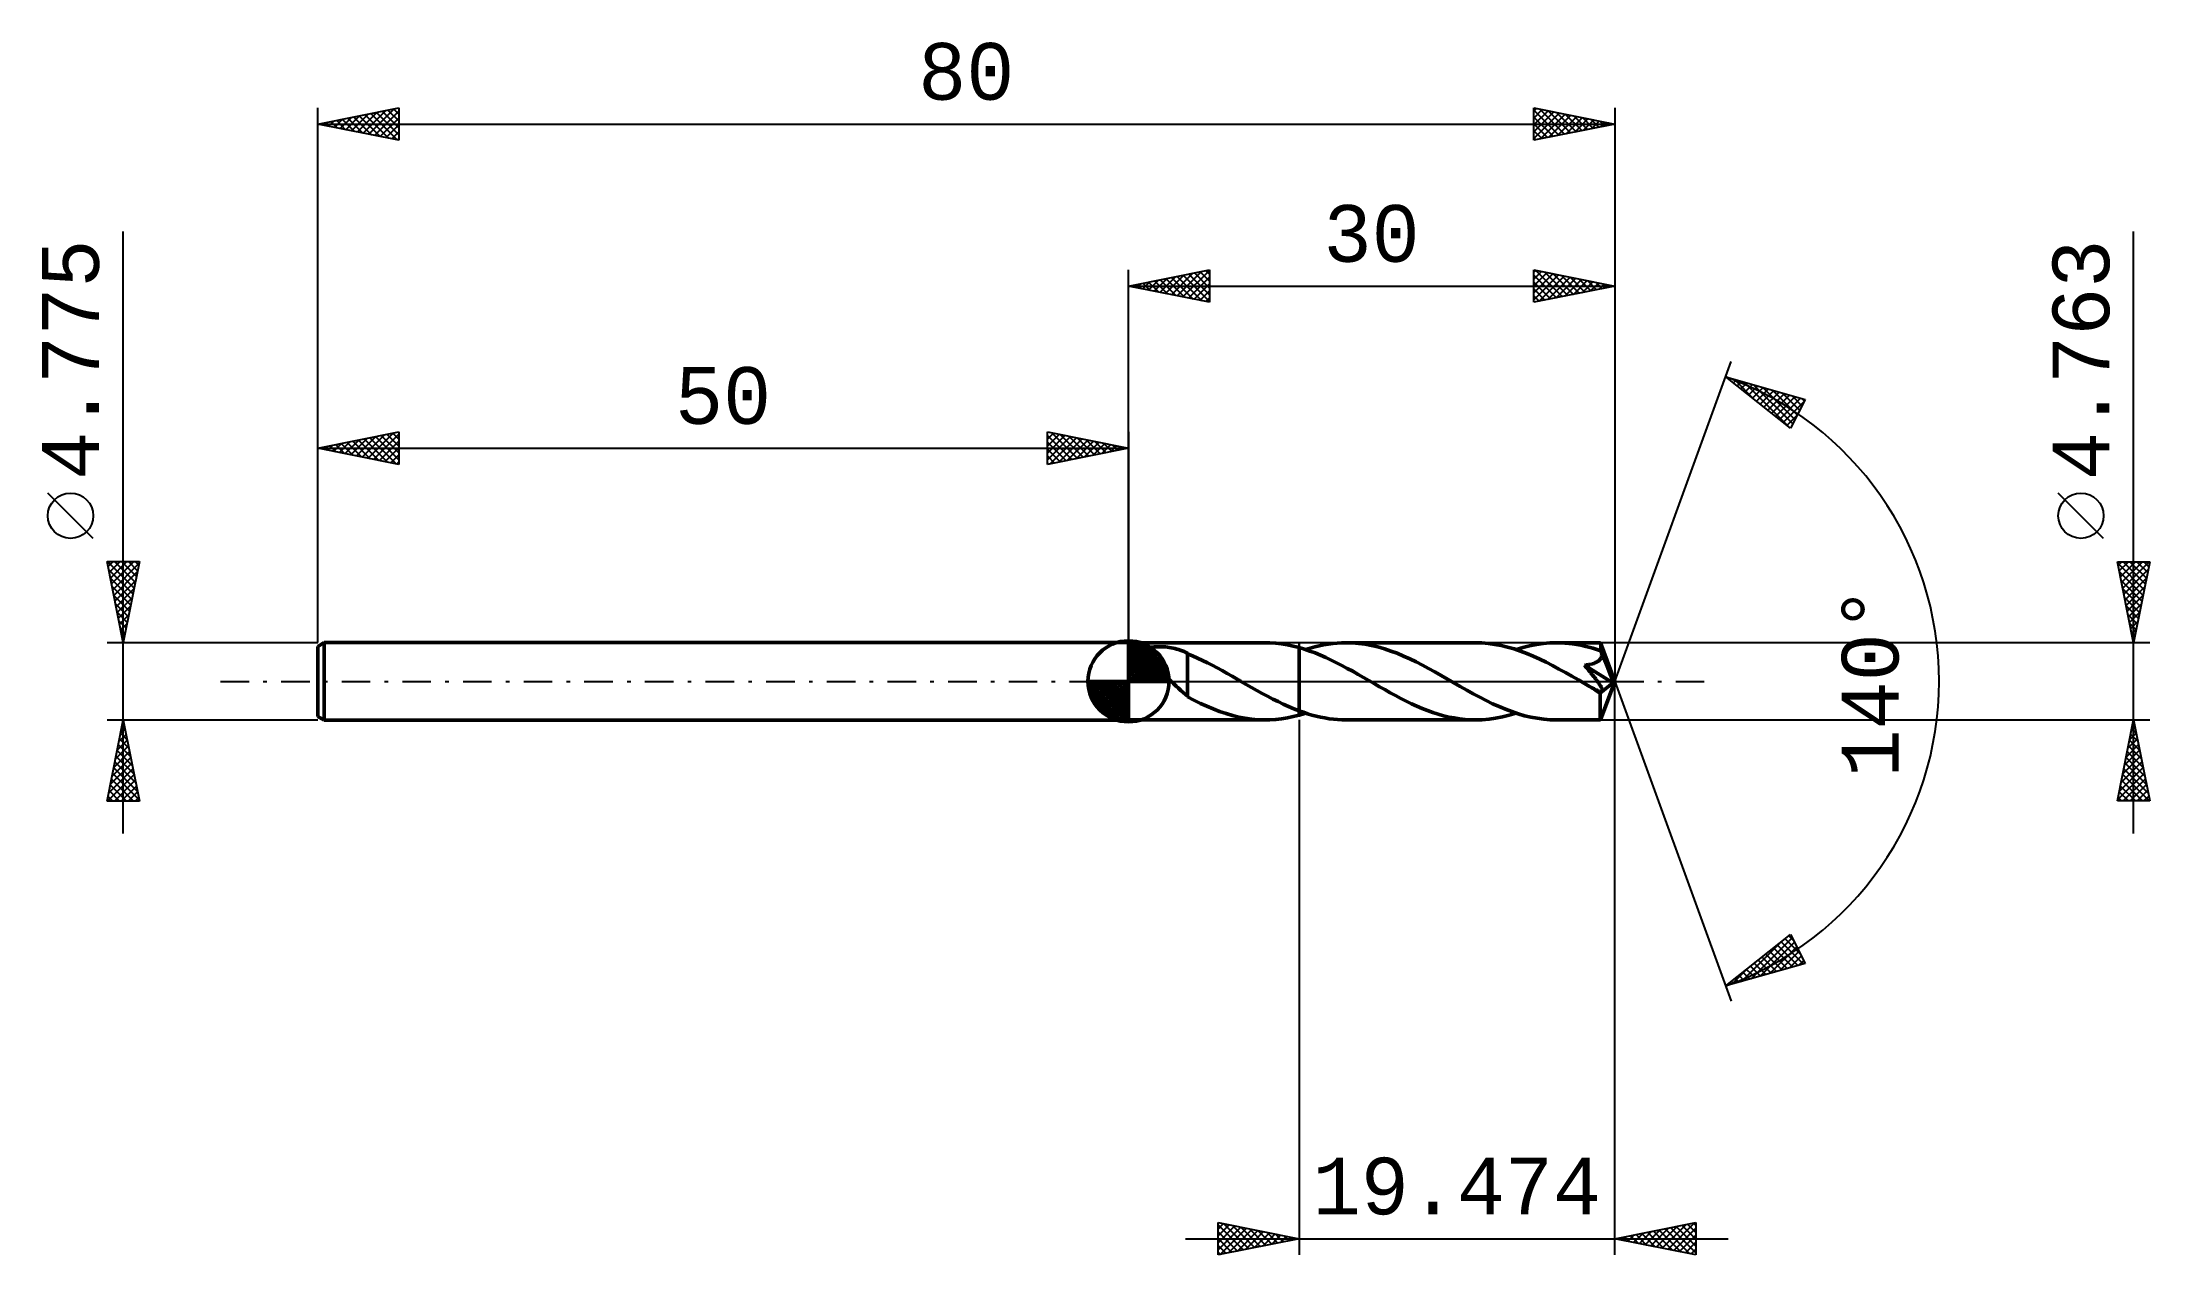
# Model space of a CAD drawing. Header units: millimetres. Extents: x -67 to 63, y -35 to 39.
import ezdxf
from ezdxf.enums import TextEntityAlignment as Align

# ---------------------------------------------------------------- set-up
doc = ezdxf.new("R2010")
doc.units = ezdxf.units.MM
doc.header["$LTSCALE"] = 4.4
doc.linetypes.add('LONGDASH_DASH', pattern=[0.85, 0.4, -0.2, 0.05, -0.2])
for name, color, linetype in [('1', 4, 'CONTINUOUS'), ('2', 7, 'CONTINUOUS'), ('4', 2, 'LONGDASH_DASH'), ('CUT', 1, 'CONTINUOUS'), ('NOCUT', 7, 'CONTINUOUS'), ('SK1', 4, 'CONTINUOUS'), ('SK2', 7, 'CONTINUOUS'), ('SK4', 2, 'LONGDASH_DASH')]:
    doc.layers.add(name, color=color, linetype=linetype)
doc.styles.get("Standard").update_dxf_attribs({"font": 'Monospac821 BT'})

msp = doc.modelspace()

# ---------------------------------------------------------------- linework, layer by layer
at = {"layer": '1', "color": 4, "linetype": 'CONTINUOUS', "lineweight": 50}
for p, q in [((0.01, 2.38), (0, 2.39)), ((0, -2.39), (0, 2.39)), ((0.01, 2.38), (8.43, 2.38)), ((0.01, -2.38), (0.01, 2.38)), ((0.98, 1.83), (0.99, 1.89)), ((0.98, 1.77), (0.98, 1.83)), ((0.99, 1.7), (0.98, 1.77)), ((0.99, 1.89), (1.03, 1.94)), ((1.02, 1.64), (0.99, 1.7)), ((1.05, 1.57), (1.02, 1.64)), ((1.03, 1.94), (1.08, 1.98)), ((1.1, 1.5), (1.05, 1.57)), ((1.08, 1.98), (1.15, 2.02)), ((1.15, 1.44), (1.1, 1.5)), ((1.15, 2.02), (1.22, 2.05)), ((1.21, 1.37), (1.15, 1.44)), ((1.27, 1.3), (1.21, 1.37)), ((1.22, 2.05), (1.3, 2.08)), ((1.3, 2.08), (1.39, 2.1)), ((1.39, 2.1), (1.49, 2.11)), ((1.49, 2.11), (1.58, 2.12)), ((1.58, 2.12), (1.69, 2.13)), ((1.69, 2.13), (1.8, 2.13)), ((1.8, 2.13), (1.92, 2.13)), ((2.04, 2.13), (1.92, 2.13)), ((2.16, 2.13), (2.04, 2.13)), ((2.28, 2.12), (2.16, 2.13)), ((2.4, 2.1), (2.28, 2.12)), ((2.52, 2.09), (2.4, 2.1)), ((2.64, 2.07), (2.52, 2.09)), ((2.75, 2.05), (2.64, 2.07)), ((2.86, 2.02), (2.75, 2.05)), ((2.98, 1.99), (2.86, 2.02)), ((3.09, 1.96), (2.98, 1.99)), ((3.2, 1.92), (3.09, 1.96)), ((3.32, 1.88), (3.2, 1.92)), ((3.43, 1.84), (3.32, 1.88)), ((3.54, 1.79), (3.43, 1.84)), ((3.65, 1.73), (3.54, 1.79)), ((3.65, 0.05), (3.65, 1.73)), ((3.96, 1.57), (3.65, 1.7)), ((4.26, 1.44), (3.96, 1.57)), ((4.56, 1.29), (4.26, 1.44)), ((8.73, 2.38), (8.37, 2.38)), ((9.09, 2.35), (8.73, 2.38)), ((9.45, 2.31), (9.09, 2.35)), ((9.81, 2.25), (9.45, 2.31)), ((10.17, 2.17), (9.81, 2.25)), ((10.53, 2.08), (10.17, 2.17)), ((10.86, 1.98), (10.53, 2.08)), ((10.53, 2.08), (10.53, 2.08)), ((10.53, 2.08), (10.53, 2.08)), ((10.53, 2.08), (10.53, 2.08)), ((10.53, 2.08), (10.53, 2.08)), ((10.53, 2.08), (10.53, 2.08)), ((10.53, 2.08), (10.53, 2.08)), ((10.53, -1.82), (10.53, 2.08)), ((10.53, -2.08), (10.53, 2.08)), ((11.19, 1.87), (10.86, 1.98)), ((10.93, 1.96), (11.2, 2.05)), ((11.52, 1.75), (11.19, 1.87)), ((11.2, 2.05), (11.49, 2.12)), ((11.49, 2.12), (11.77, 2.19)), ((11.85, 1.61), (11.52, 1.75)), ((11.77, 2.19), (12.04, 2.25)), ((12.18, 1.47), (11.85, 1.61)), ((12.04, 2.25), (12.32, 2.3)), ((12.51, 1.31), (12.18, 1.47)), ((12.32, 2.3), (12.6, 2.33)), ((12.84, 1.15), (12.51, 1.31)), ((12.6, 2.33), (12.87, 2.36)), ((12.87, 2.36), (13.15, 2.38)), ((13.15, 2.38), (13.43, 2.38)), ((13.82, 2.37), (13.43, 2.38)), ((21.41, 2.38), (13.43, 2.38)), ((14.22, 2.34), (13.82, 2.37)), ((14.61, 2.29), (14.22, 2.34)), ((15, 2.21), (14.61, 2.29)), ((15.39, 2.12), (15, 2.21)), ((15.79, 2.01), (15.39, 2.12)), ((16.18, 1.87), (15.79, 2.01)), ((16.57, 1.73), (16.18, 1.87)), ((16.96, 1.56), (16.57, 1.73)), ((17.35, 1.39), (16.96, 1.56)), ((17.74, 1.2), (17.35, 1.39)), ((21.8, 2.37), (21.41, 2.38)), ((22.2, 2.34), (21.8, 2.37)), ((22.6, 2.28), (22.2, 2.34)), ((23, 2.21), (22.6, 2.28)), ((23.39, 2.11), (23, 2.21)), ((23.79, 2), (23.39, 2.11)), ((24.18, 1.86), (23.79, 2)), ((23.91, 1.96), (24.32, 2.08)), ((24.57, 1.71), (24.18, 1.86)), ((24.32, 2.08), (24.74, 2.19)), ((24.97, 1.55), (24.57, 1.71)), ((24.74, 2.19), (25.16, 2.27)), ((25.37, 1.37), (24.97, 1.55)), ((25.16, 2.27), (25.58, 2.33)), ((25.76, 1.18), (25.37, 1.37)), ((25.58, 2.33), (25.99, 2.37)), ((25.99, 2.37), (26.41, 2.38)), ((26.66, 2.38), (26.41, 2.38)), ((29.11, 2.38), (26.41, 2.38)), ((26.91, 2.36), (26.66, 2.38)), ((27.16, 2.34), (26.91, 2.36)), ((27.4, 2.31), (27.16, 2.34)), ((27.65, 2.28), (27.4, 2.31)), ((27.9, 2.23), (27.65, 2.28)), ((28.14, 2.17), (27.9, 2.23)), ((28.39, 2.11), (28.14, 2.17)), ((28.64, 2.04), (28.39, 2.11)), ((28.89, 1.97), (28.64, 2.04)), ((29.13, 1.88), (28.89, 1.97)), ((29.04, 1.29), (29.08, 1.34)), ((29.08, 1.34), (29.12, 1.39)), ((29.12, 2.37), (29.11, 2.38)), ((30, 0), (29.11, 2.38)), ((29.11, 2.38), (29.11, 2.38)), ((29.11, 2.38), (29.11, 2.38)), ((29.11, 2.38), (29.11, 2.38)), ((29.11, 2.38), (29.11, 2.38)), ((29.11, 2.38), (29.11, 2.38)), ((29.11, 2.38), (29.11, 2.38)), ((29.12, 2.36), (29.12, 2.37)), ((29.12, 2.34), (29.12, 2.36)), ((29.12, 2.31), (29.12, 2.34)), ((29.12, 2.28), (29.12, 2.31)), ((29.13, 2.24), (29.12, 2.28)), ((29.12, 1.39), (29.15, 1.44)), ((29.13, 2.2), (29.13, 2.24)), ((29.13, 2.16), (29.13, 2.2)), ((29.13, 2.11), (29.13, 2.16)), ((30, 0), (29.13, 2.11)), ((29.13, 1.88), (29.13, 2.11)), ((29.14, 1.88), (29.13, 1.88)), ((29.14, 1.87), (29.14, 1.88)), ((29.14, 1.86), (29.14, 1.87)), ((29.14, 1.87), (29.14, 1.87)), ((29.15, 1.85), (29.14, 1.86)), ((29.14, 1.86), (29.14, 1.86)), ((29.17, 1.79), (29.15, 1.85)), ((29.15, 1.85), (29.15, 1.85)), ((29.48, 1.04), (29.15, 1.85)), ((29.15, 1.44), (29.17, 1.49)), ((29.18, 1.73), (29.17, 1.79)), ((29.17, 1.49), (29.18, 1.55)), ((29.19, 1.67), (29.18, 1.73)), ((29.18, 1.55), (29.19, 1.61)), ((29.19, 1.61), (29.19, 1.67)), ((1.34, 1.23), (1.27, 1.3)), ((1.41, 1.15), (1.34, 1.23)), ((1.49, 1.07), (1.41, 1.15)), ((1.58, 0.99), (1.49, 1.07)), ((1.66, 0.91), (1.58, 0.99)), ((1.75, 0.83), (1.66, 0.91)), ((1.84, 0.75), (1.75, 0.83)), ((1.93, 0.67), (1.84, 0.75)), ((2.02, 0.59), (1.93, 0.67)), ((2.11, 0.5), (2.02, 0.59)), ((2.2, 0.42), (2.11, 0.5)), ((2.28, 0.34), (2.2, 0.42)), ((2.37, 0.25), (2.28, 0.34)), ((2.46, 0.17), (2.37, 0.25)), ((2.55, 0.08), (2.46, 0.17)), ((2.64, 0), (2.55, 0.08)), ((2.79, -0.14), (2.64, 0)), ((3.65, 0.06), (3.65, 0.06)), ((3.65, 0.06), (3.65, 0.06)), ((3.65, 0.05), (3.65, 0.06)), ((3.65, 0.06), (3.65, 0.06)), ((3.65, -0.96), (3.65, 0.06)), ((3.65, 0.05), (3.65, 0.05)), ((4.87, 1.14), (4.56, 1.29)), ((5.17, 0.99), (4.87, 1.14)), ((5.47, 0.83), (5.17, 0.99)), ((5.78, 0.66), (5.47, 0.83)), ((6.09, 0.49), (5.78, 0.66)), ((6.39, 0.32), (6.09, 0.49)), ((6.7, 0.14), (6.39, 0.32)), ((6.74, 0.12), (6.7, 0.14)), ((6.78, 0.09), (6.74, 0.12)), ((6.82, 0.07), (6.78, 0.09)), ((6.86, 0.05), (6.82, 0.07)), ((6.9, 0.02), (6.86, 0.05)), ((6.94, 0), (6.9, 0.02)), ((7.27, -0.19), (6.94, 0)), ((13.17, 0.98), (12.84, 1.15)), ((13.5, 0.8), (13.17, 0.98)), ((13.84, 0.62), (13.5, 0.8)), ((14.17, 0.43), (13.84, 0.62)), ((14.5, 0.24), (14.17, 0.43)), ((14.83, 0.05), (14.5, 0.24)), ((15.16, -0.14), (14.83, 0.05)), ((18.13, 1), (17.74, 1.2)), ((18.51, 0.79), (18.13, 1)), ((18.9, 0.58), (18.51, 0.79)), ((19.29, 0.36), (18.9, 0.58)), ((19.68, 0.14), (19.29, 0.36)), ((20.07, -0.09), (19.68, 0.14)), ((26.16, 0.97), (25.76, 1.18)), ((26.55, 0.76), (26.16, 0.97)), ((26.95, 0.54), (26.55, 0.76)), ((27.35, 0.32), (26.95, 0.54)), ((27.75, 0.09), (27.35, 0.32)), ((28.14, -0.14), (27.75, 0.09)), ((28.13, 0.99), (28.19, 1)), ((28.2, 0.91), (28.13, 0.99)), ((29.88, -0.1), (28.13, 0.99)), ((28.19, 1), (28.24, 1.01)), ((28.27, 0.83), (28.2, 0.91)), ((28.24, 1.01), (28.29, 1.02)), ((28.34, 0.75), (28.27, 0.83)), ((28.29, 1.02), (28.34, 1.02)), ((28.34, 1.02), (28.4, 1.03)), ((28.4, 0.67), (28.34, 0.75)), ((28.4, 1.03), (28.44, 1.04)), ((28.47, 0.59), (28.4, 0.67)), ((28.44, 1.04), (28.49, 1.05)), ((28.53, 0.51), (28.47, 0.59)), ((28.49, 1.05), (28.54, 1.07)), ((28.59, 0.44), (28.53, 0.51)), ((28.54, 1.07), (28.59, 1.08)), ((28.59, 1.08), (28.64, 1.09)), ((28.65, 0.37), (28.59, 0.44)), ((28.64, 1.09), (28.7, 1.11)), ((28.7, 0.3), (28.65, 0.37)), ((28.7, 1.11), (28.75, 1.13)), ((28.76, 0.22), (28.7, 0.3)), ((28.75, 1.13), (28.81, 1.16)), ((28.82, 0.15), (28.76, 0.22)), ((28.81, 1.16), (28.87, 1.19)), ((28.87, 0.08), (28.82, 0.15)), ((28.87, 1.19), (28.93, 1.22)), ((28.92, 0.01), (28.87, 0.08)), ((28.97, -0.06), (28.92, 0.01)), ((28.93, 1.22), (28.99, 1.25)), ((28.99, 1.25), (29.04, 1.29)), ((29.11, -2.38), (30, 0)), ((29.63, 0.67), (29.48, 1.04)), ((29.72, 0.45), (29.63, 0.67)), ((29.77, 0.3), (29.72, 0.45)), ((29.81, 0.2), (29.77, 0.3)), ((29.84, 0.12), (29.81, 0.2)), ((29.85, 0.05), (29.84, 0.12)), ((29.85, 0.03), (29.85, 0.05)), ((30, 0), (29.85, 0.05)), ((30, 0), (29.85, 0.05)), ((29.85, 0.05), (29.85, 0.05)), ((29.86, 0), (29.85, 0.03)), ((29.87, -0.02), (29.86, 0)), ((2.94, -0.29), (2.79, -0.14)), ((3.09, -0.43), (2.94, -0.29)), ((3.24, -0.56), (3.09, -0.43)), ((3.38, -0.69), (3.24, -0.56)), ((3.51, -0.81), (3.38, -0.69)), ((3.65, -0.92), (3.51, -0.81)), ((4.04, -1.16), (3.65, -0.96)), ((4.44, -1.36), (4.04, -1.16)), ((7.6, -0.38), (7.27, -0.19)), ((7.93, -0.56), (7.6, -0.38)), ((8.25, -0.74), (7.93, -0.56)), ((8.58, -0.92), (8.25, -0.74)), ((8.9, -1.09), (8.58, -0.92)), ((9.23, -1.25), (8.9, -1.09)), ((9.55, -1.41), (9.23, -1.25)), ((15.49, -0.33), (15.16, -0.14)), ((15.82, -0.51), (15.49, -0.33)), ((16.14, -0.7), (15.82, -0.51)), ((16.47, -0.88), (16.14, -0.7)), ((16.8, -1.05), (16.47, -0.88)), ((17.13, -1.22), (16.8, -1.05)), ((17.46, -1.38), (17.13, -1.22)), ((20.47, -0.32), (20.07, -0.09)), ((20.87, -0.54), (20.47, -0.32)), ((21.27, -0.76), (20.87, -0.54)), ((21.67, -0.98), (21.27, -0.76)), ((22.07, -1.18), (21.67, -0.98)), ((22.46, -1.38), (22.07, -1.18)), ((28.24, -0.2), (28.14, -0.14)), ((28.33, -0.25), (28.24, -0.2)), ((28.43, -0.31), (28.33, -0.25)), ((28.52, -0.36), (28.43, -0.31)), ((28.62, -0.42), (28.52, -0.36)), ((28.72, -0.47), (28.62, -0.42)), ((28.76, -0.49), (28.72, -0.47)), ((28.8, -0.51), (28.76, -0.49)), ((28.84, -0.53), (28.8, -0.51)), ((28.88, -0.55), (28.84, -0.53)), ((28.93, -0.57), (28.88, -0.55)), ((28.97, -0.58), (28.93, -0.57)), ((29.02, -0.13), (28.97, -0.06)), ((29.01, -0.6), (28.97, -0.58)), ((29.05, -0.61), (29.01, -0.6)), ((29.06, -0.19), (29.02, -0.13)), ((29.09, -0.62), (29.05, -0.61)), ((29.1, -0.25), (29.06, -0.19)), ((29.09, -0.73), (29.88, -0.1)), ((29.09, -0.88), (29.09, -0.73)), ((29.09, -1.02), (29.09, -0.88)), ((29.09, -1.16), (29.09, -1.02)), ((29.09, -1.29), (29.09, -1.16)), ((29.09, -1.42), (29.09, -1.29)), ((29.14, -0.31), (29.1, -0.25)), ((29.13, -0.63), (29.09, -0.62)), ((29.13, -0.63), (29.17, -0.62)), ((29.17, -0.36), (29.14, -0.31)), ((29.19, -0.41), (29.17, -0.36)), ((29.17, -0.62), (29.2, -0.62)), ((29.21, -0.45), (29.19, -0.41)), ((29.2, -0.62), (29.22, -0.6)), ((29.23, -0.49), (29.21, -0.45)), ((29.22, -0.6), (29.23, -0.58)), ((29.23, -0.53), (29.23, -0.49)), ((29.24, -0.56), (29.23, -0.53)), ((29.23, -0.58), (29.24, -0.56)), ((29.87, -0.04), (29.87, -0.02)), ((29.87, -0.06), (29.87, -0.04)), ((29.88, -0.08), (29.87, -0.06)), ((29.88, -0.1), (29.88, -0.08)), ((0, -2.39), (0.01, -2.38)), ((0.01, -2.38), (8.43, -2.38)), ((4.83, -1.54), (4.44, -1.36)), ((5.23, -1.7), (4.83, -1.54)), ((5.62, -1.85), (5.23, -1.7)), ((6.02, -1.99), (5.62, -1.85)), ((6.41, -2.1), (6.02, -1.99)), ((6.8, -2.2), (6.41, -2.1)), ((7.19, -2.28), (6.8, -2.2)), ((7.59, -2.33), (7.19, -2.28)), ((7.98, -2.37), (7.59, -2.33)), ((8.37, -2.38), (7.98, -2.37)), ((8.37, -2.38), (8.73, -2.38)), ((8.73, -2.38), (9.09, -2.35)), ((9.09, -2.35), (9.45, -2.31)), ((9.45, -2.31), (9.81, -2.25)), ((9.88, -1.55), (9.55, -1.41)), ((9.81, -2.25), (10.17, -2.17)), ((10.2, -1.69), (9.88, -1.55)), ((10.17, -2.17), (10.53, -2.08)), ((10.53, -1.82), (10.2, -1.69)), ((10.53, -1.82), (10.53, -1.82)), ((10.53, -1.82), (10.53, -1.82)), ((10.53, -1.82), (10.53, -1.82)), ((10.53, -1.82), (10.53, -1.82)), ((10.53, -1.82), (10.53, -1.82)), ((10.79, -1.91), (10.53, -1.82)), ((10.53, -2.08), (10.59, -2.06)), ((10.53, -2.08), (10.53, -2.08)), ((10.53, -2.08), (10.53, -2.08)), ((10.53, -2.08), (10.53, -2.08)), ((10.53, -2.08), (10.53, -2.08)), ((10.53, -2.08), (10.53, -2.08)), ((10.53, -2.08), (10.53, -2.08)), ((10.59, -2.06), (10.66, -2.04)), ((10.66, -2.04), (10.73, -2.02)), ((10.73, -2.02), (10.79, -2)), ((11.05, -2), (10.79, -1.91)), ((10.79, -2), (10.86, -1.98)), ((10.86, -1.98), (10.93, -1.96)), ((11.32, -2.08), (11.05, -2)), ((11.58, -2.15), (11.32, -2.08)), ((11.85, -2.21), (11.58, -2.15)), ((12.11, -2.26), (11.85, -2.21)), ((12.38, -2.31), (12.11, -2.26)), ((12.64, -2.34), (12.38, -2.31)), ((12.9, -2.36), (12.64, -2.34)), ((13.17, -2.38), (12.9, -2.36)), ((13.43, -2.38), (13.17, -2.38)), ((13.43, -2.38), (21.41, -2.38)), ((17.79, -1.53), (17.46, -1.38)), ((18.12, -1.67), (17.79, -1.53)), ((18.45, -1.8), (18.12, -1.67)), ((18.78, -1.92), (18.45, -1.8)), ((19.11, -2.02), (18.78, -1.92)), ((19.44, -2.12), (19.11, -2.02)), ((19.77, -2.2), (19.44, -2.12)), ((20.09, -2.26), (19.77, -2.2)), ((20.42, -2.31), (20.09, -2.26)), ((20.75, -2.35), (20.42, -2.31)), ((21.08, -2.37), (20.75, -2.35)), ((21.41, -2.38), (21.08, -2.37)), ((21.41, -2.38), (21.82, -2.37)), ((21.82, -2.37), (22.24, -2.33)), ((22.24, -2.33), (22.65, -2.27)), ((22.86, -1.56), (22.46, -1.38)), ((22.65, -2.27), (23.07, -2.19)), ((23.26, -1.72), (22.86, -1.56)), ((23.07, -2.19), (23.49, -2.09)), ((23.65, -1.87), (23.26, -1.72)), ((23.49, -2.09), (23.91, -1.96)), ((24.04, -2), (23.65, -1.87)), ((24.43, -2.12), (24.04, -2)), ((24.83, -2.21), (24.43, -2.12)), ((25.22, -2.28), (24.83, -2.21)), ((25.62, -2.34), (25.22, -2.28)), ((26.01, -2.37), (25.62, -2.34)), ((26.41, -2.38), (26.01, -2.37)), ((26.41, -2.38), (29.11, -2.38)), ((29.09, -1.55), (29.09, -1.42)), ((29.09, -1.66), (29.09, -1.55)), ((29.09, -1.78), (29.09, -1.66)), ((29.09, -1.88), (29.09, -1.78)), ((29.09, -1.97), (29.09, -1.88)), ((29.09, -2.06), (29.09, -1.97)), ((29.09, -2.13), (29.09, -2.06)), ((29.1, -2.2), (29.09, -2.13)), ((29.1, -2.25), (29.1, -2.2)), ((29.1, -2.3), (29.1, -2.25)), ((29.1, -2.33), (29.1, -2.3)), ((29.11, -2.36), (29.1, -2.33)), ((29.11, -2.38), (29.11, -2.36)), ((29.11, -2.38), (29.11, -2.38)), ((29.11, -2.38), (29.11, -2.38)), ((29.11, -2.38), (29.11, -2.38)), ((29.11, -2.38), (29.11, -2.38)), ((29.11, -2.38), (29.11, -2.38)), ((29.11, -2.38), (29.11, -2.38)), ((29.11, -2.38), (29.11, -2.38))]:
    msp.add_line(p, q, dxfattribs=at)
msp.add_ellipse((30, 0), major_axis=(-3.37, 2.19), ratio=0.278612, start_param=1.366046, end_param=1.479778, dxfattribs=at)
at = {"layer": '2', "color": 7, "linetype": 'CONTINUOUS', "lineweight": 25}
for p, q in [((62, -9.38), (62, 27.76)), ((0, 2.39), (0, 25.39)), ((0, 24.39), (5, 25.39)), ((1.23, 24.14), (1.85, 24.76)), ((1.58, 24.07), (2.38, 24.86)), ((1.6, 24.71), (2.4, 23.91)), ((1.94, 24), (2.91, 24.97)), ((1.95, 24.78), (2.93, 23.8)), ((2.29, 23.93), (3.44, 25.08)), ((2.3, 24.85), (3.46, 23.7)), ((2.65, 23.86), (3.97, 25.18)), ((2.66, 24.92), (3.99, 23.59)), ((3, 23.79), (4.5, 25.29)), ((3.01, 24.99), (4.52, 23.48)), ((3.35, 23.72), (5, 25.36)), ((3.37, 25.06), (5, 23.43)), ((3.71, 23.65), (5, 24.94)), ((3.72, 25.13), (5, 23.85)), ((4.07, 25.2), (5, 24.27)), ((4.43, 25.27), (5, 24.7)), ((4.78, 25.34), (5, 25.12)), ((5, 25.39), (5, 23.39)), ((25, 23.39), (25, 25.39)), ((25, 25.39), (30, 24.39)), ((25, 25.25), (25.12, 25.36)), ((25, 24.82), (25.47, 25.29)), ((25, 24.4), (25.82, 25.22)), ((25, 23.97), (26.18, 25.15)), ((25, 23.55), (26.53, 25.08)), ((25, 25.06), (26.4, 23.67)), ((25.12, 25.36), (26.75, 23.74)), ((25.33, 23.45), (26.88, 25.01)), ((25.66, 25.26), (27.1, 23.81)), ((25.86, 23.56), (27.24, 24.94)), ((26.19, 25.15), (27.46, 23.88)), ((26.39, 23.67), (27.59, 24.87)), ((26.72, 25.04), (27.81, 23.95)), ((26.92, 23.77), (27.95, 24.8)), ((27.25, 24.94), (28.16, 24.02)), ((27.45, 23.88), (28.3, 24.73)), ((27.78, 24.83), (28.52, 24.09)), ((28.31, 24.73), (28.87, 24.16)), ((30, 25.39), (30, 0)), ((0, 24.39), (30, 24.39)), ((5, 23.39), (0, 24.39)), ((0.17, 24.35), (0.26, 24.44)), ((0.18, 24.42), (0.27, 24.33)), ((0.52, 24.28), (0.79, 24.54)), ((0.54, 24.49), (0.81, 24.23)), ((0.88, 24.21), (1.32, 24.65)), ((0.89, 24.57), (1.34, 24.12)), ((1.24, 24.64), (1.87, 24.01)), ((4.06, 23.58), (5, 24.52)), ((4.41, 23.5), (5, 24.09)), ((4.77, 23.43), (5, 23.67)), ((25, 24.64), (26.04, 23.6)), ((30, 24.39), (25, 23.39)), ((25, 24.21), (25.69, 23.53)), ((25, 23.79), (25.34, 23.45)), ((27.98, 23.98), (28.65, 24.66)), ((28.51, 24.09), (29.01, 24.59)), ((28.84, 24.62), (29.22, 24.23)), ((29.04, 24.2), (29.36, 24.52)), ((29.37, 24.51), (29.58, 24.3)), ((29.57, 24.3), (29.71, 24.44)), ((29.9, 24.41), (29.93, 24.37)), ((30, 0), (37.18, 19.73)), ((36.84, 18.79), (41.75, 17.4)), ((40.83, 15.62), (36.84, 18.79)), ((37.08, 18.61), (37.17, 18.7)), ((37.31, 18.42), (37.5, 18.61)), ((37.36, 18.65), (38.64, 17.36)), ((37.55, 18.23), (37.83, 18.51)), ((37.78, 18.04), (38.16, 18.42)), ((37.95, 18.48), (40.71, 15.72)), ((38.02, 17.85), (38.49, 18.32)), ((38.26, 17.67), (38.82, 18.23)), ((38.54, 18.31), (40.97, 15.88)), ((38.49, 17.48), (39.15, 18.14)), ((38.73, 17.29), (39.48, 18.04)), ((38.97, 17.1), (39.81, 17.95)), ((39.13, 18.14), (41.11, 16.16)), ((39.2, 16.92), (40.14, 17.85)), ((39.44, 16.73), (40.47, 17.76)), ((39.68, 16.54), (40.8, 17.67)), ((39.73, 17.97), (41.25, 16.44)), ((39.91, 16.35), (41.13, 17.57)), ((40.15, 16.16), (41.46, 17.48)), ((40.32, 17.8), (41.4, 16.73)), ((40.38, 15.98), (41.68, 17.27)), ((41.75, 17.4), (40.83, 15.62)), ((40.91, 17.64), (41.54, 17.01)), ((41.51, 17.47), (41.69, 17.29)), ((40.62, 15.79), (41.23, 16.4)), ((60.15, 8.82), (57.35, 11.62)), ((62, 2.38), (61, 7.38)), ((61, 7.38), (63, 7.38)), ((61.02, 7.29), (62.65, 5.65)), ((61.04, 7.16), (61.27, 7.38)), ((61.11, 6.81), (61.69, 7.38)), ((61.12, 6.76), (62.58, 5.3)), ((61.19, 6.45), (62.11, 7.38)), ((61.26, 6.1), (62.54, 7.38)), ((61.33, 5.75), (62.96, 7.38)), ((61.35, 7.38), (62.72, 6.01)), ((61.4, 5.39), (62.9, 6.9)), ((61.77, 7.38), (62.8, 6.36)), ((63, 7.38), (62, 2.38)), ((62.2, 7.38), (62.87, 6.71)), ((62.62, 7.38), (62.94, 7.07)), ((61.23, 6.23), (62.51, 4.95)), ((61.34, 5.7), (62.44, 4.59)), ((61.47, 5.04), (62.8, 6.37)), ((61.54, 4.69), (62.69, 5.84)), ((61.61, 4.33), (62.59, 5.31)), ((61.44, 5.17), (62.37, 4.24)), ((61.55, 4.64), (62.3, 3.88)), ((61.66, 4.11), (62.23, 3.53)), ((61.68, 3.98), (62.48, 4.78)), ((61.75, 3.63), (62.37, 4.25)), ((61.76, 3.58), (62.16, 3.18)), ((61.82, 3.27), (62.27, 3.72)), ((61.87, 3.05), (62.09, 2.82)), ((61.89, 2.92), (62.16, 3.19)), ((61.96, 2.56), (62.05, 2.66)), ((63, 2.38), (29.13, 2.38)), ((61.97, 2.51), (62.02, 2.47)), ((30, -35.39), (30, 0)), ((30, 0), (37.18, -19.73)), ((10.53, -2.38), (10.53, -35.39)), ((29.13, -2.38), (63, -2.38)), ((61, -7.38), (62, -2.38)), ((61.96, -2.57), (62.06, -2.66)), ((61.97, -2.53), (62.02, -2.48)), ((62, -2.38), (63, -7.38)), ((61.55, -4.65), (62.3, -3.89)), ((61.65, -4.12), (62.23, -3.54)), ((61.75, -3.63), (62.37, -4.25)), ((61.76, -3.59), (62.16, -3.19)), ((61.82, -3.27), (62.27, -3.72)), ((61.86, -3.06), (62.09, -2.83)), ((61.89, -2.92), (62.16, -3.19)), ((61.23, -6.24), (62.51, -4.96)), ((61.33, -5.71), (62.44, -4.6)), ((61.44, -5.18), (62.37, -4.25)), ((61.47, -5.04), (62.8, -6.37)), ((61.54, -4.69), (62.69, -5.84)), ((61.61, -4.33), (62.59, -5.31)), ((61.68, -3.98), (62.48, -4.78)), ((61.02, -7.3), (62.66, -5.66)), ((61.12, -6.77), (62.59, -5.31)), ((61.19, -6.46), (62.11, -7.38)), ((61.26, -6.1), (62.54, -7.38)), ((61.33, -5.75), (62.96, -7.38)), ((61.36, -7.38), (62.73, -6.02)), ((61.4, -5.39), (62.9, -6.9)), ((61.79, -7.38), (62.8, -6.37)), ((63, -7.38), (61, -7.38)), ((61.04, -7.16), (61.26, -7.38)), ((61.11, -6.81), (61.69, -7.38)), ((62.21, -7.38), (62.87, -6.72)), ((62.63, -7.38), (62.94, -7.08)), ((36.84, -18.79), (40.83, -15.62)), ((37.81, -18.52), (40.22, -16.11)), ((38.4, -18.35), (40.93, -15.82)), ((38.99, -18.18), (41.08, -16.1)), ((39.31, -16.83), (40.3, -17.81)), ((39.55, -16.64), (40.63, -17.72)), ((39.59, -18.01), (41.22, -16.38)), ((39.79, -16.45), (40.96, -17.62)), ((40.02, -16.26), (41.29, -17.53)), ((40.18, -17.84), (41.36, -16.66)), ((40.26, -16.08), (41.62, -17.44)), ((40.5, -15.89), (41.47, -16.86)), ((40.73, -15.7), (41.02, -15.99)), ((40.83, -15.62), (41.75, -17.4)), ((41.75, -17.4), (36.84, -18.79)), ((37.21, -18.69), (38.15, -17.75)), ((37.66, -18.14), (37.98, -18.47)), ((37.9, -17.95), (38.32, -18.37)), ((38.13, -17.77), (38.65, -18.28)), ((38.37, -17.58), (38.98, -18.19)), ((38.6, -17.39), (39.31, -18.09)), ((38.84, -17.2), (39.64, -18)), ((39.08, -17.02), (39.97, -17.91)), ((40.77, -17.68), (41.51, -16.94)), ((41.36, -17.51), (41.65, -17.22)), ((36.95, -18.71), (36.99, -18.75)), ((37.19, -18.52), (37.32, -18.66)), ((37.42, -18.33), (37.65, -18.56)), ((5.53, -35.39), (5.53, -33.39)), ((5.53, -33.39), (10.53, -34.39)), ((5.53, -33.8), (5.87, -33.46)), ((5.53, -34.22), (6.22, -33.53)), ((5.53, -33.53), (7.07, -35.08)), ((5.53, -34.65), (6.57, -33.6)), ((5.53, -35.07), (6.93, -33.67)), ((5.66, -35.36), (7.28, -33.74)), ((5.87, -33.46), (7.42, -35.01)), ((6.4, -33.56), (7.78, -34.94)), ((6.93, -33.67), (8.13, -34.87)), ((7.46, -33.78), (8.48, -34.8)), ((30, -34.39), (35, -33.39)), ((32.23, -34.83), (33.34, -33.72)), ((32.58, -34.9), (33.87, -33.61)), ((32.93, -34.97), (34.4, -33.51)), ((33.08, -33.77), (34.61, -35.31)), ((33.29, -35.04), (34.93, -33.4)), ((33.43, -33.7), (35, -35.27)), ((33.64, -35.12), (35, -33.75)), ((33.78, -33.63), (35, -34.85)), ((34.14, -33.56), (35, -34.42)), ((34.49, -33.49), (35, -34)), ((34.84, -33.42), (35, -33.58)), ((35, -33.39), (35, -35.39)), ((3.53, -34.39), (37, -34.39)), ((5.53, -33.96), (6.72, -35.15)), ((5.53, -34.38), (6.36, -35.22)), ((10.53, -34.39), (5.53, -35.39)), ((5.53, -34.81), (6.01, -35.29)), ((6.19, -35.25), (7.63, -33.81)), ((6.72, -35.15), (7.99, -33.88)), ((7.25, -35.04), (8.34, -33.95)), ((7.78, -34.94), (8.7, -34.02)), ((7.99, -33.88), (8.84, -34.72)), ((8.31, -34.83), (9.05, -34.09)), ((8.53, -33.99), (9.19, -34.65)), ((8.84, -34.72), (9.4, -34.16)), ((9.06, -34.09), (9.55, -34.58)), ((9.37, -34.62), (9.76, -34.23)), ((9.59, -34.2), (9.9, -34.51)), ((9.9, -34.51), (10.11, -34.3)), ((10.12, -34.31), (10.25, -34.44)), ((10.43, -34.41), (10.46, -34.37)), ((35, -35.39), (30, -34.39)), ((30.1, -34.41), (30.16, -34.36)), ((30.25, -34.34), (30.37, -34.46)), ((30.46, -34.48), (30.69, -34.25)), ((30.6, -34.27), (30.9, -34.57)), ((30.81, -34.55), (31.22, -34.14)), ((30.95, -34.2), (31.43, -34.67)), ((31.16, -34.62), (31.75, -34.04)), ((31.31, -34.13), (31.96, -34.78)), ((31.52, -34.69), (32.28, -33.93)), ((31.66, -34.06), (32.49, -34.89)), ((31.87, -34.76), (32.81, -33.83)), ((32.01, -33.98), (33.02, -34.99)), ((32.37, -33.91), (33.55, -35.1)), ((32.72, -33.84), (34.08, -35.2)), ((33.99, -35.19), (35, -34.18)), ((34.35, -35.26), (35, -34.6)), ((34.7, -35.33), (35, -35.03)), ((5.53, -35.23), (5.66, -35.36))]:
    msp.add_line(p, q, dxfattribs=at)
msp.add_circle((58.75, 10.22), 1.4, dxfattribs=at)
msp.add_arc((30, 0), 20, 290, 70, dxfattribs=at)
at = {"layer": '4', "color": 2, "linetype": 'LONGDASH_DASH', "lineweight": 25}
msp.add_line((0, 0), (30, 0), dxfattribs=at)
at = {"layer": 'CUT', "color": 1, "linetype": 'CONTINUOUS', "lineweight": 25}
for p, q in [((29.13, 2.38), (10.53, 2.38)), ((10.53, 2.38), (10.53, 0)), ((30, 0), (29.13, 2.38)), ((10.53, 0), (30, 0))]:
    msp.add_line(p, q, dxfattribs=at)
at = {"layer": 'NOCUT', "color": 7, "linetype": 'CONTINUOUS', "lineweight": 25}
for p, q in [((0.01, 2.38), (0, 2.39)), ((0, 2.39), (0, 0)), ((10.53, 2.38), (0.01, 2.38)), ((10.53, 0), (10.53, 2.38)), ((10.53, 2.38), (10.53, 2.38)), ((10.53, 2.38), (10.53, 0)), ((10.53, 2.38), (10.53, 0)), ((0, 0), (10.53, 0))]:
    msp.add_line(p, q, dxfattribs=at)
at = {"layer": 'SK1', "color": 4, "linetype": 'CONTINUOUS', "lineweight": 50}
for p, q in [((-49.6, 2.39), (-50, 2.16)), ((-50, 2.16), (-50, -2.16)), ((0, 2.39), (-49.6, 2.39)), ((-49.6, 2.39), (-49.6, -2.39)), ((0, 0), (0, 2.5)), ((0, 2.44), (0.06, 2.5)), ((0, 2.08), (0.39, 2.47)), ((0, 2.44), (2.44, 0)), ((0, 1.73), (0.68, 2.41)), ((0, 1.37), (0.94, 2.32)), ((0, 1.02), (1.18, 2.2)), ((0, 2.08), (2.08, 0)), ((0, 0.67), (1.4, 2.07)), ((0, 0.31), (1.6, 1.92)), ((0, 1.73), (1.73, 0)), ((0, 1.37), (1.37, 0)), ((0.04, 0), (1.79, 1.75)), ((0.31, 2.48), (2.48, 0.31)), ((0.39, 0), (1.95, 1.56)), ((0.75, 0), (2.1, 1.35)), ((0.76, 2.38), (2.38, 0.76)), ((1.49, 2.01), (2.01, 1.49)), ((0, 0), (-2.5, 0)), ((-2.5, -0.06), (-2.44, 0)), ((-2.47, -0.39), (-2.08, 0)), ((-2.41, -0.68), (-1.73, 0)), ((-2.32, -0.94), (-1.37, 0)), ((-2.2, -1.18), (-1.02, 0)), ((-2.16, 0), (0, -2.16)), ((-2.07, -1.4), (-0.67, 0)), ((-1.92, -1.6), (-0.31, 0)), ((-1.81, 0), (0, -1.81)), ((-1.45, 0), (0, -1.45)), ((-1.1, 0), (0, -1.1)), ((-0.75, 0), (0, -0.75)), ((-0.39, 0), (0, -0.39)), ((-0.04, 0), (0, -0.04)), ((0, 1.02), (1.02, 0)), ((0, 0.67), (0.67, 0)), ((0, 0.31), (0.31, 0)), ((0, 0), (2.5, 0)), ((0, -2.5), (0, 0)), ((1.1, 0), (2.23, 1.13)), ((1.45, 0), (2.34, 0.88)), ((1.81, 0), (2.42, 0.62)), ((2.16, 0), (2.48, 0.32)), ((-2.5, -0.02), (-0.02, -2.5)), ((-2.47, -0.4), (-0.4, -2.47)), ((-2.34, -0.88), (-0.88, -2.34)), ((-1.75, -1.79), (0, -0.04)), ((-1.56, -1.95), (0, -0.39)), ((-1.35, -2.1), (0, -0.75)), ((-1.13, -2.23), (0, -1.1)), ((-50, -2.16), (-49.6, -2.39)), ((-49.6, -2.39), (0, -2.39)), ((-0.88, -2.34), (0, -1.45)), ((-0.62, -2.42), (0, -1.81)), ((-0.32, -2.48), (0, -2.16))]:
    msp.add_line(p, q, dxfattribs=at)
for start, end in [(90, 180), (0, 90), (180, 270), (270, 0)]:
    msp.add_arc((0, 0), 2.5, start, end, dxfattribs=at)
at = {"layer": 'SK2', "color": 7, "linetype": 'CONTINUOUS', "lineweight": 25}
for p, q in [((-50, 4.78), (-50, 35.39)), ((-50, 34.39), (-45, 35.39)), ((-47.56, 33.9), (-46.34, 35.12)), ((-47.21, 33.83), (-45.81, 35.23)), ((-46.85, 33.76), (-45.28, 35.33)), ((-46.5, 33.69), (-45, 35.19)), ((-46.38, 35.11), (-45, 33.73)), ((-46.03, 35.18), (-45, 34.16)), ((-45.67, 35.25), (-45, 34.58)), ((-45.32, 35.32), (-45, 35)), ((-45, 35.39), (-45, 33.39)), ((25, 33.39), (25, 35.39)), ((25, 35.39), (30, 34.39)), ((25, 35.18), (25.17, 35.35)), ((25, 34.76), (25.52, 35.28)), ((25, 35.25), (26.55, 33.7)), ((25, 34.33), (25.88, 35.21)), ((25, 33.91), (26.23, 35.14)), ((25.35, 35.32), (26.9, 33.77)), ((25.88, 35.21), (27.26, 33.84)), ((26.41, 35.1), (27.61, 33.91)), ((30, 35.39), (30, 0)), ((-50, 34.39), (30, 34.39)), ((-45, 33.39), (-50, 34.39)), ((-49.91, 34.4), (-49.87, 34.36)), ((-49.68, 34.32), (-49.52, 34.48)), ((-49.56, 34.48), (-49.34, 34.26)), ((-49.33, 34.25), (-48.99, 34.59)), ((-49.21, 34.55), (-48.81, 34.15)), ((-48.97, 34.18), (-48.46, 34.7)), ((-48.85, 34.62), (-48.28, 34.04)), ((-48.62, 34.11), (-47.93, 34.8)), ((-48.5, 34.69), (-47.75, 33.94)), ((-48.27, 34.04), (-47.4, 34.91)), ((-48.15, 34.76), (-47.22, 33.83)), ((-47.91, 33.97), (-46.87, 35.01)), ((-47.79, 34.83), (-46.69, 33.73)), ((-47.44, 34.9), (-46.16, 33.62)), ((-47.09, 34.97), (-45.63, 33.51)), ((-46.73, 35.04), (-45.1, 33.41)), ((-46.15, 33.62), (-45, 34.76)), ((-45.79, 33.55), (-45, 34.34)), ((-45.44, 33.48), (-45, 33.91)), ((25, 33.49), (26.59, 35.07)), ((25, 34.82), (26.19, 33.63)), ((25, 34.4), (25.84, 33.56)), ((30, 34.39), (25, 33.39)), ((25, 33.97), (25.49, 33.49)), ((25.41, 33.47), (26.94, 35)), ((25.94, 33.58), (27.29, 34.93)), ((26.47, 33.68), (27.65, 34.86)), ((26.94, 35), (27.96, 33.98)), ((27, 33.79), (28, 34.79)), ((27.47, 34.89), (28.32, 34.05)), ((27.53, 33.89), (28.35, 34.72)), ((28, 34.79), (28.67, 34.12)), ((28.06, 34), (28.71, 34.65)), ((28.53, 34.68), (29.02, 34.19)), ((28.59, 34.11), (29.06, 34.58)), ((29.07, 34.57), (29.38, 34.26)), ((29.12, 34.21), (29.41, 34.5)), ((29.6, 34.47), (29.73, 34.33)), ((29.65, 34.32), (29.77, 34.43)), ((-45.08, 33.4), (-45, 33.49)), ((25, 33.55), (25.13, 33.41)), ((-62, -9.39), (-62, 27.76)), ((-50, 2.39), (-50, 15.39)), ((-50, 14.39), (-45, 15.39)), ((-50, 14.39), (0, 14.39)), ((-45, 13.39), (-50, 14.39)), ((-49.96, 14.39), (-49.95, 14.38)), ((-49.73, 14.33), (-49.6, 14.47)), ((-49.61, 14.47), (-49.42, 14.27)), ((-49.38, 14.26), (-49.07, 14.57)), ((-49.26, 14.54), (-48.89, 14.16)), ((-49.02, 14.19), (-48.53, 14.68)), ((-48.9, 14.61), (-48.36, 14.06)), ((-48.67, 14.12), (-48, 14.79)), ((-48.55, 14.68), (-47.83, 13.95)), ((-48.32, 14.05), (-47.47, 14.89)), ((-48.2, 14.75), (-47.3, 13.85)), ((-47.96, 13.98), (-46.94, 15)), ((-47.84, 14.82), (-46.76, 13.74)), ((-47.61, 13.91), (-46.41, 15.1)), ((-47.49, 14.89), (-46.23, 13.63)), ((-47.26, 13.84), (-45.88, 15.21)), ((-47.14, 14.96), (-45.7, 13.53)), ((-46.9, 13.77), (-45.35, 15.32)), ((-46.78, 15.03), (-45.17, 13.42)), ((-46.55, 13.7), (-45, 15.25)), ((-46.43, 15.1), (-45, 13.67)), ((-46.19, 13.63), (-45, 14.82)), ((-46.08, 15.17), (-45, 14.1)), ((-45.84, 13.56), (-45, 14.4)), ((-45.72, 15.24), (-45, 14.52)), ((-45.37, 15.31), (-45, 14.95)), ((-45.01, 15.38), (-45, 15.37)), ((-45, 15.39), (-45, 13.39)), ((-5, 13.39), (-5, 15.39)), ((-5, 15.39), (0, 14.39)), ((-5, 15.36), (-4.98, 15.38)), ((-5, 14.94), (-4.63, 15.31)), ((-5, 14.52), (-4.27, 15.24)), ((-5, 15.18), (-3.5, 13.69)), ((-5, 14.09), (-3.92, 15.17)), ((-5, 13.67), (-3.57, 15.1)), ((-5, 14.76), (-3.86, 13.62)), ((0, 14.39), (-5, 13.39)), ((-5, 14.33), (-4.21, 13.55)), ((-4.82, 13.42), (-3.21, 15.03)), ((-4.73, 15.33), (-3.15, 13.76)), ((-4.29, 13.53), (-2.86, 14.96)), ((-4.2, 15.23), (-2.8, 13.83)), ((-3.76, 13.64), (-2.51, 14.89)), ((-3.67, 15.12), (-2.44, 13.9)), ((-3.23, 13.74), (-2.15, 14.82)), ((-3.14, 15.01), (-2.09, 13.97)), ((-2.7, 13.85), (-1.8, 14.75)), ((-2.6, 14.91), (-1.74, 14.04)), ((-2.17, 13.95), (-1.45, 14.68)), ((-2.07, 14.8), (-1.38, 14.11)), ((-1.64, 14.06), (-1.09, 14.61)), ((-1.54, 14.7), (-1.03, 14.18)), ((-1.11, 14.17), (-0.74, 14.54)), ((-1.01, 14.59), (-0.68, 14.25)), ((-0.58, 14.27), (-0.38, 14.46)), ((-0.48, 14.48), (-0.32, 14.32)), ((-0.05, 14.38), (-0.03, 14.39)), ((0, 15.39), (0, 2.39)), ((-45.49, 13.49), (-45, 13.97)), ((-45.13, 13.41), (-45, 13.55)), ((-5, 13.91), (-4.56, 13.47)), ((-5, 13.49), (-4.92, 13.4)), ((-63.85, 8.82), (-66.65, 11.62)), ((-62, 2.39), (-63, 7.39)), ((-63, 7.39), (-61, 7.39)), ((-62.96, 7.39), (-61.33, 5.76)), ((-62.94, 7.07), (-62.62, 7.39)), ((-62.9, 6.91), (-61.4, 5.4)), ((-62.87, 6.71), (-62.19, 7.39)), ((-62.79, 6.36), (-61.77, 7.39)), ((-62.72, 6.01), (-61.34, 7.39)), ((-62.65, 5.65), (-61.02, 7.29)), ((-62.58, 5.3), (-61.13, 6.76)), ((-62.53, 7.39), (-61.26, 6.11)), ((-62.11, 7.39), (-61.18, 6.46)), ((-61, 7.39), (-62, 2.39)), ((-61.68, 7.39), (-61.11, 6.82)), ((-61.26, 7.39), (-61.04, 7.17)), ((-62.8, 6.38), (-61.47, 5.05)), ((-62.69, 5.85), (-61.54, 4.7)), ((-62.59, 5.32), (-61.61, 4.34)), ((-62.51, 4.95), (-61.23, 6.23)), ((-62.44, 4.59), (-61.34, 5.7)), ((-62.48, 4.79), (-61.68, 3.99)), ((-62.37, 4.24), (-61.44, 5.16)), ((-62.37, 4.26), (-61.75, 3.64)), ((-62.3, 3.89), (-61.55, 4.63)), ((-62.23, 3.53), (-61.66, 4.1)), ((-62.27, 3.73), (-61.82, 3.28)), ((-62.16, 3.18), (-61.76, 3.57)), ((-62.16, 3.2), (-61.89, 2.93)), ((-62.09, 2.82), (-61.87, 3.04)), ((-62.06, 2.67), (-61.96, 2.58)), ((-63, 2.39), (-50, 2.39)), ((-62.02, 2.47), (-61.97, 2.51)), ((-62, -2.39), (-63, -2.39)), ((-63, -7.39), (-62, -2.39)), ((-62.05, -2.66), (-61.96, -2.57)), ((-62.02, -2.49), (-61.97, -2.54)), ((-50, -2.39), (-62, -2.39)), ((-62, -2.39), (-61, -7.39)), ((-62.37, -4.25), (-61.75, -3.63)), ((-62.27, -3.72), (-61.82, -3.27)), ((-62.23, -3.55), (-61.65, -4.13)), ((-62.16, -3.19), (-61.89, -2.92)), ((-62.16, -3.2), (-61.76, -3.6)), ((-62.09, -2.84), (-61.86, -3.07)), ((-62.8, -6.37), (-61.47, -5.04)), ((-62.69, -5.84), (-61.54, -4.69)), ((-62.58, -5.31), (-61.61, -4.33)), ((-62.52, -4.97), (-61.23, -6.26)), ((-62.48, -4.78), (-61.68, -3.98)), ((-62.45, -4.61), (-61.33, -5.73)), ((-62.37, -4.26), (-61.44, -5.19)), ((-62.3, -3.91), (-61.54, -4.66)), ((-62.97, -7.39), (-61.33, -5.75)), ((-62.9, -6.9), (-61.4, -5.4)), ((-62.8, -6.38), (-61.79, -7.39)), ((-62.73, -6.03), (-61.37, -7.39)), ((-62.66, -5.67), (-61.01, -7.32)), ((-62.59, -5.32), (-61.12, -6.79)), ((-62.54, -7.39), (-61.26, -6.1)), ((-62.12, -7.39), (-61.19, -6.46)), ((-61, -7.39), (-63, -7.39)), ((-62.94, -7.09), (-62.64, -7.39)), ((-62.87, -6.73), (-62.22, -7.39)), ((-61.69, -7.39), (-61.12, -6.81)), ((-61.27, -7.39), (-61.04, -7.16))]:
    msp.add_line(p, q, dxfattribs=at)
msp.add_circle((-65.25, 10.22), 1.4, dxfattribs=at)
at = {"layer": 'SK4', "color": 2, "linetype": 'LONGDASH_DASH', "lineweight": 25}
msp.add_line((-56, 0), (36, 0), dxfattribs=at)

# ---------------------------------------------------------------- texts
at = {"layer": '2', "color": 7, "linetype": 'CONTINUOUS', "lineweight": 25}
for s, p in [('30', (15, 25.89)), ('19.474', (20.26, -32.89))]:
    msp.add_text(s, height=3.5, dxfattribs=at).set_placement(p, align=Align.CENTER)
for s, p in [('4.763', (60.5, 19.84)), ('140°', (47.5, 0))]:
    msp.add_text(s, height=3.5, rotation=90, dxfattribs=at).set_placement(p, align=Align.CENTER)
at = {"layer": 'SK2', "color": 7, "linetype": 'CONTINUOUS', "lineweight": 25}
for s, p in [('80', (-10, 35.89)), ('50', (-25, 15.89))]:
    msp.add_text(s, height=3.5, dxfattribs=at).set_placement(p, align=Align.CENTER)
msp.add_text('4.775', height=3.5, rotation=90, dxfattribs=at).set_placement((-63.5, 19.85), align=Align.CENTER)

doc.saveas('drawing.dxf')
